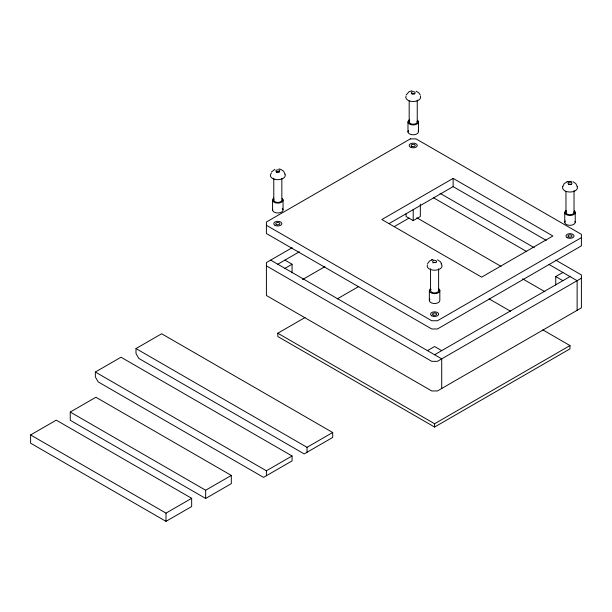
<?xml version="1.0" encoding="UTF-8"?>
<svg xmlns="http://www.w3.org/2000/svg" width="612" height="612" viewBox="0 0 612 612"><rect width="100%" height="100%" fill="white"/><g stroke="black" fill="none" stroke-linecap="round" stroke-linejoin="round"><path stroke-width="0.92" d="M562.726 186.584L564.172 183.577L567.638 181.535M406.192 94.982L409.076 91.685L411.991 90.744M427.566 263.673L429.525 261.079L432.233 259.71M271.315 172.163L274.88 169.325M292.146 247.722L266.404 262.586L266.404 295.497L431.743 390.953L437.442 390.953L581.4 307.844L581.4 274.926L555.773 260.131M277.81 264.231L299.276 251.838M95.357 372.035L121.008 357.224L292.046 455.971L292.046 460.905L263.543 477.368L98.203 381.911L95.357 376.969L95.357 372.035L266.396 470.781L292.046 455.971M135.994 348.572L161.652 333.762L332.691 432.508L332.691 437.442L304.187 453.905L138.847 358.448L135.994 353.507L135.994 348.572L307.033 447.318L332.691 432.508M284.932 268.347L292.062 264.231L292.062 272.692M453.125 178.39L381.857 219.532L481.629 277.137L552.896 235.987L453.125 178.39L453.125 186.614L546.294 240.409M389.224 223.502L453.125 186.614M30.6 434.948L56.258 420.138L191.663 498.313L191.663 506.537L166.005 521.355L30.6 443.18L30.6 434.948L166.005 513.124L191.663 498.313M70.25 412.06L95.9 397.242L231.305 475.417L231.305 483.648L205.655 498.459L70.25 420.283L70.25 412.06L205.655 490.235L231.305 475.417M302.573 279.554L324.865 266.679M394.22 226.639L409.084 218.063M406.085 213.68L406.085 216.503L413.215 220.618L420.337 216.503L420.337 204.278M542.768 329.845L569.994 345.566L569.994 348.863L434.589 427.038L277.81 336.516L277.81 333.226L305.051 317.498M337.25 298.908L358.716 286.508M581.4 237.64L437.442 320.749L431.743 320.749L266.404 225.292M427.467 350.63L434.589 346.522L441.719 350.63M555.742 285.039L555.742 276.57L562.872 272.455M434.589 354.746L569.994 276.57M581.4 278.215L437.442 361.332L431.743 361.332L266.404 265.876M277.81 333.226L434.589 423.749L569.994 345.566M567.072 181.672L571.509 181.336M431.667 259.848L433.074 259.511M279.026 168.92L280.166 169.187M416.137 91.15L419.036 93.055L420.237 94.982M572.924 181.672L575.823 183.577L577.269 186.584M280.732 169.325L283.631 171.23L285.077 174.244M437.519 259.848L440.411 261.752L441.612 263.673M440.036 193.308L534.276 247.722M433.35 197.684L526.718 251.586M549.033 264.468L577.124 280.686L577.124 310.315M555.742 276.57L562.872 280.686M416.826 217.765L501.106 266.427M522.587 278.827L544.902 291.71M489.126 298.878L510.584 311.271M284.932 260.115L292.062 264.231M270.68 260.115L441.719 358.862L441.719 388.49M575.234 212.265L575.234 222.141M574.025 190.584L574.025 212.425M565.962 191.533L565.962 212.425M564.761 212.586L564.761 222.462M439.829 290.44L439.829 300.316A5.24 3.029 0 0 1 433.503 303.437A5.24 3.029 0 0 1 429.922 299.1M438.62 268.76L438.62 290.601M434.589 423.749L434.589 427.038M430.557 268.76L430.557 290.601M429.356 290.761L429.356 300.637M418.447 121.742L418.447 131.618M417.246 100.07L417.246 121.903M413.215 209.327L413.215 220.618M409.183 101.018L409.183 121.903M407.982 122.063L407.982 131.94M307.033 447.318L307.033 452.26M283.042 199.917L283.042 209.794M281.841 178.245L281.841 200.078A4.032 2.326 0 0 1 277.282 202.388A4.032 2.326 0 0 1 273.916 199.481M273.778 178.245L273.778 200.078M272.57 200.239L272.57 210.115M266.396 470.781L266.396 475.723M205.655 490.235L205.655 498.459M166.005 513.124L166.005 521.355M441.053 263.757A7.459 4.307 0 0 1 435.568 270.183A7.459 4.307 0 0 1 427.39 264.797M432.891 262.953A1.966 1.14 0 0 1 435.981 262.716M438.483 289.996A4.032 2.326 0 0 1 434.069 292.911A4.032 2.326 0 0 1 431.1 289.438M438.988 288.948A5.24 3.029 0 0 1 437.825 292.98A5.24 3.029 0 0 1 430.764 292.666A5.24 3.029 0 0 1 430.695 288.573M577.2 186.622A7.459 4.307 0 0 1 569.994 192.046A7.459 4.307 0 0 1 562.795 186.622M568.602 184.541A1.966 1.14 0 0 1 571.386 184.541M573.888 211.821A4.032 2.326 0 0 1 569.474 214.728A4.032 2.326 0 0 1 566.505 211.262M574.393 210.773A5.24 3.029 0 0 1 573.23 214.804A5.24 3.029 0 0 1 566.169 214.491A5.24 3.029 0 0 1 566.1 210.398M574.982 221.36A5.24 3.029 0 0 1 569.588 225.315A5.24 3.029 0 0 1 565.327 220.924M285.008 174.282A7.459 4.307 0 0 1 276.831 179.66A7.459 4.307 0 0 1 271.346 173.242M276.417 172.202A1.966 1.14 0 0 1 279.202 172.202M282.201 198.433A5.24 3.029 0 0 1 281.038 202.465A5.24 3.029 0 0 1 273.977 202.144A5.24 3.029 0 0 1 273.908 198.058M282.201 208.31A5.24 3.029 0 0 1 278.766 212.93A5.24 3.029 0 0 1 272.677 209.327M420.413 96.099A7.459 4.307 0 0 1 413.215 101.523A7.459 4.307 0 0 1 406.008 96.099M411.822 94.026A1.966 1.14 0 0 1 414.607 94.026M417.109 121.306A4.032 2.326 0 0 1 412.687 124.213A4.032 2.326 0 0 1 409.719 120.74M417.606 120.258A5.24 3.029 0 0 1 416.443 124.29A5.24 3.029 0 0 1 409.382 123.968A5.24 3.029 0 0 1 409.313 119.883M418.195 130.846A5.24 3.029 0 0 1 412.802 134.793A5.24 3.029 0 0 1 408.541 130.41M410.361 138.886L266.404 222.003L266.404 233.524L431.743 328.981L437.442 328.981L581.4 245.863L581.4 234.342L416.061 138.886L410.361 138.886M433.61 262.456A1.966 1.14 0 0 0 436.563 261.469A1.966 1.14 0 0 0 433.61 260.483A1.966 1.14 0 0 0 433.61 262.456M569.015 184.281A1.966 1.14 0 0 0 571.968 183.294A1.966 1.14 0 0 0 569.015 182.307A1.966 1.14 0 0 0 569.015 184.281M276.823 171.934A1.966 1.14 0 0 0 279.776 170.947A1.966 1.14 0 0 0 276.823 169.968A1.966 1.14 0 0 0 276.823 171.934M412.228 93.758A1.966 1.14 0 0 0 415.181 92.772A1.966 1.14 0 0 0 412.228 91.792A1.966 1.14 0 0 0 412.228 93.758M431.743 315.815A4.032 2.326 0 0 0 438.483 314.767A4.032 2.326 0 0 0 433.548 311.921A4.032 2.326 0 0 0 431.743 315.815M567.148 237.64A4.032 2.326 0 0 0 573.888 236.592A4.032 2.326 0 0 0 568.953 233.746A4.032 2.326 0 0 0 567.148 237.64M411.195 147.484A4.032 2.326 0 0 0 417.246 145.472A4.032 2.326 0 0 0 411.195 143.453A4.032 2.326 0 0 0 411.195 147.484M274.956 225.292A4.032 2.326 0 0 0 281.704 224.252A4.032 2.326 0 0 0 276.762 221.399A4.032 2.326 0 0 0 274.956 225.292M411.784 146.291A2.012 1.163 0 0 0 415.158 145.771A2.012 1.163 0 0 0 412.687 144.348A2.012 1.163 0 0 0 411.784 146.291M568.571 236.813A2.012 1.163 0 0 0 571.945 236.293A2.012 1.163 0 0 0 569.474 234.87A2.012 1.163 0 0 0 568.571 236.813M433.166 314.989A2.012 1.163 0 0 0 436.54 314.469A2.012 1.163 0 0 0 434.069 313.046A2.012 1.163 0 0 0 433.166 314.989M276.379 224.466A2.012 1.163 0 0 0 279.753 223.946A2.012 1.163 0 0 0 277.282 222.523A2.012 1.163 0 0 0 276.379 224.466"/></g></svg>
